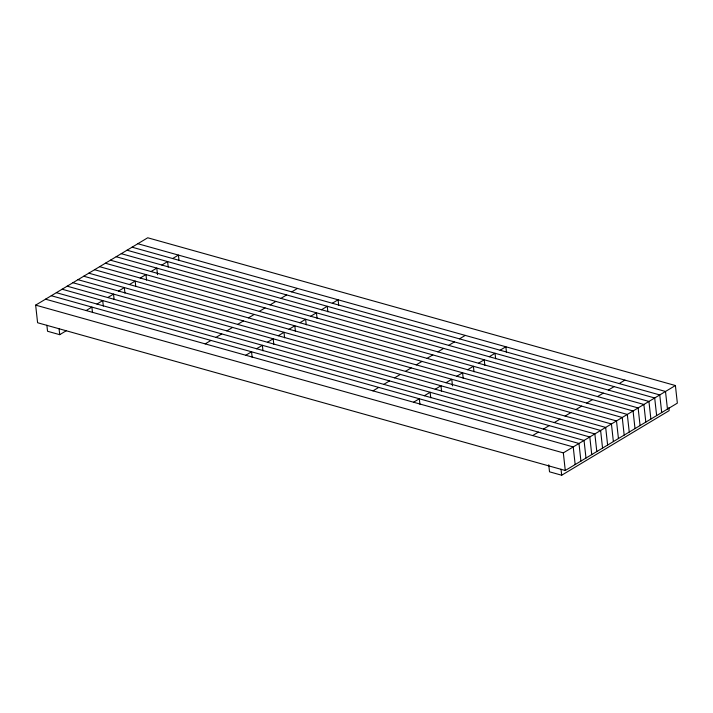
<?xml version="1.0" encoding="UTF-8"?>
<svg xmlns="http://www.w3.org/2000/svg" width="713" height="713" viewBox="0 0 713 713"><rect width="100%" height="100%" fill="white"/><g stroke="black" fill="none" stroke-linecap="round" stroke-linejoin="round"><path stroke-width="1.07" d="M35.65 305.128L147.725 237.777L675.407 385.528L677.35 403.148L565.275 470.5L37.593 322.739L35.65 305.128L563.332 452.88L675.407 385.528M86.139 310.547L91.888 307.089L92.494 312.597M96.95 304.05L102.708 300.592L103.314 306.091M107.77 297.544L113.519 294.086L114.133 299.594M118.581 291.047L124.338 287.589L124.944 293.088M129.401 284.54L135.158 281.091L135.764 286.59M140.22 278.043L145.969 274.585L146.575 280.093M151.031 271.546L156.789 268.088L157.52 274.692M161.851 265.04L167.6 261.582L168.215 267.09M172.662 258.543L178.419 255.085L179.025 260.593M46.88 325.253L47.548 331.26L59.723 334.673L66.38 330.672M205.201 343.889L210.959 340.431M216.021 337.383L221.77 333.925M226.832 330.885L232.59 327.427M237.652 324.388L243.409 320.93M248.472 317.882L254.22 314.424M259.282 311.385L265.04 307.927M270.102 304.888L275.851 301.43M280.913 298.382L286.671 294.924M291.733 291.884L297.481 288.426M245.798 355.252L251.546 351.794L252.152 357.302M256.609 348.755L262.366 345.297L262.972 350.796M267.428 342.249L273.177 338.791L273.783 344.299M278.239 335.752L283.997 332.294L284.603 337.802M289.059 329.254L294.808 325.796L295.423 331.295M299.879 322.748L305.627 319.29L306.233 324.798M310.69 316.251L316.447 312.793L317.053 318.301M321.51 309.754L327.258 306.296L327.864 311.795M332.32 303.248L338.078 299.79L338.684 305.298M372.979 390.867L378.728 387.409M383.799 384.36L389.548 380.902M394.61 377.863L400.367 374.405M405.43 371.366L411.178 367.908M416.24 364.86L421.998 361.402M427.06 358.363L432.809 354.905M437.88 351.865L443.629 348.407M448.691 345.359L454.448 341.901M459.511 338.862L465.259 335.404M413.567 402.23L419.324 398.772L419.93 404.28M424.387 395.733L430.135 392.275L430.75 397.774M435.206 389.227L440.955 385.769L441.561 391.277M446.017 382.729L451.775 379.271L452.497 385.876M456.837 376.232L462.585 372.774L463.192 378.273M467.648 369.726L473.405 366.268L474.011 371.776M478.468 363.229L484.216 359.771L484.831 365.279M489.278 356.732L495.036 353.274L495.642 358.773M500.098 350.226L505.856 346.768L506.462 352.275M532.638 435.572L538.386 432.114M543.449 429.074L549.206 425.616M554.268 422.568L560.026 419.11M565.088 416.071L570.837 412.613M575.899 409.565L581.656 406.116M586.719 403.068L592.467 399.61M597.53 396.571L603.287 393.113M608.349 390.064L614.107 386.606M619.169 383.567L624.918 380.109M548.743 464.814L549.518 471.819L561.692 475.223L669.168 410.635L668.839 407.64M137.832 243.721L665.505 391.473L667.457 409.093M132.074 247.179L659.757 394.931L661.7 412.551M127.012 250.218L654.694 397.979L656.637 415.59M121.255 253.676L648.937 401.437L650.889 419.048M116.192 256.725L643.875 404.476L645.818 422.087M110.444 260.183L638.126 407.934L640.069 425.545M105.381 263.222L633.064 410.973L635.007 428.593M99.624 266.68L627.306 414.431L629.249 432.051M94.562 269.719L622.244 417.479L624.187 435.09M88.813 273.177L616.495 420.937L618.438 438.548M83.751 276.225L611.433 423.977L613.376 441.597M77.993 279.683L605.676 427.435L607.619 445.046M72.931 282.722L600.613 430.474L602.556 448.094M67.174 286.18L594.856 433.932L596.808 451.552M62.111 289.22L589.794 436.98L591.745 454.591M56.363 292.678L584.045 440.438L585.988 458.049M51.3 295.726L578.983 443.477L580.926 461.097M45.543 299.184L573.225 446.935L575.168 464.555M563.332 452.88L565.275 470.5M561.033 469.225L561.692 475.223M59.063 328.666L59.723 334.673"/></g></svg>
